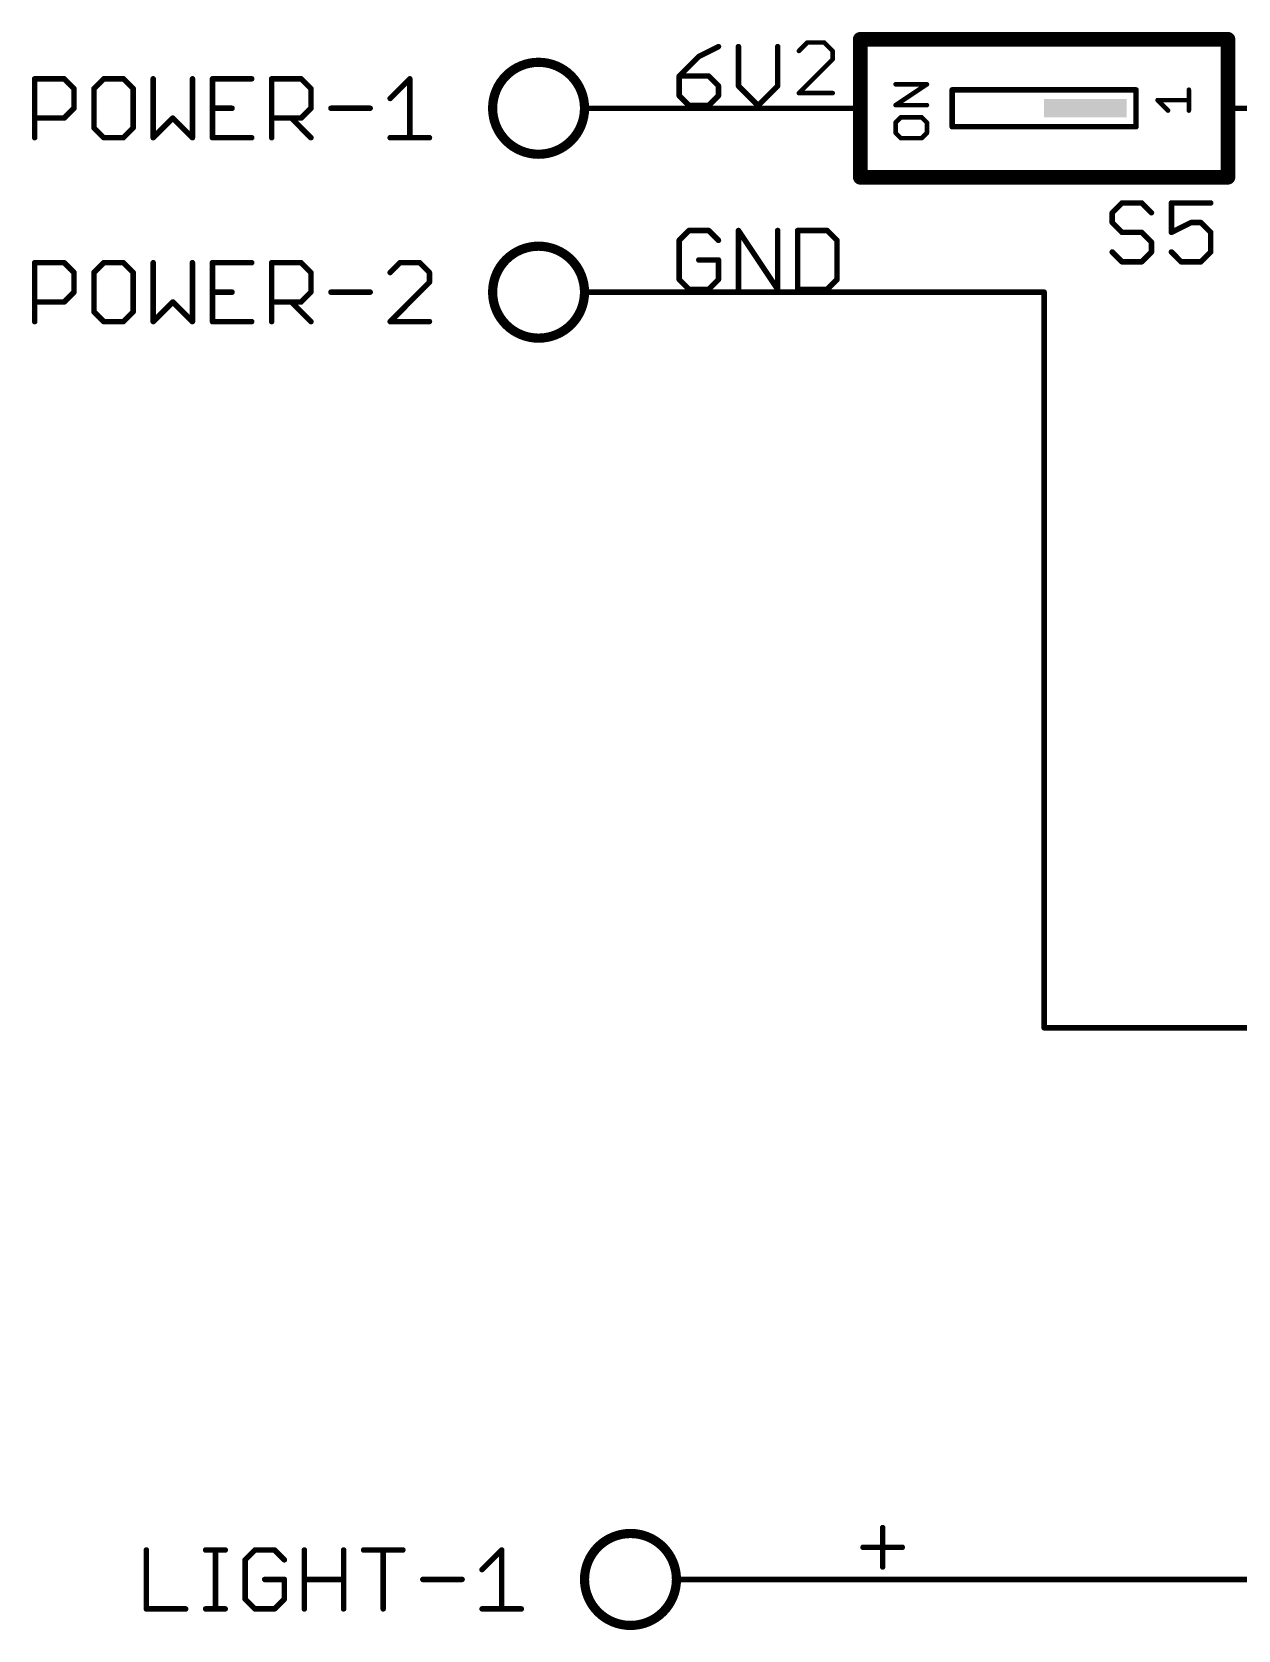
# Model space of a CAD drawing. Extents: x -13 to 211, y -15 to 133.
# Drawn here: x -12.73 to 20.6, y 41.78 to 85.93 of the extents above; entities that cross this region are included whole.
import ezdxf

# ---------------------------------------------------------------- set-up
doc = ezdxf.new("R2010")
doc.units = 0
for name, color, linetype in [('91', 94, 'CONTINUOUS'), ('94', 14, 'CONTINUOUS'), ('95', 251, 'CONTINUOUS')]:
    doc.layers.add(name, color=color, linetype=linetype)

# ---------------------------------------------------------------- blocks, each defined once
blk = doc.blocks.new('RECT')
blk.add_solid([(-0.5, -0.5), (0.5, -0.5), (-0.5, 0.5), (0.5, 0.5)])

msp = doc.modelspace()

# ---------------------------------------------------------------- linework, layer by layer
at = {"layer": '91', "const_width": 0.1524}
for points in [[(5.08, 83.82), (7.62, 83.82)], [(5.08, 78.74), (15.24, 78.74)], [(15.24, 58.42), (15.24, 78.74)], [(48.26, 58.42), (15.24, 58.42)], [(55.88, 43.18), (7.62, 43.18)]]:
    msp.add_lwpolyline(points, dxfattribs=at)
at = {"layer": '91', "const_width": 0.0762}
for points in [[(5.08, 83.8581, 1), (5.08, 83.7819)], [(7.62, 83.7819, 1), (7.62, 83.8581)], [(5.08, 78.7781, 1), (5.08, 78.7019)], [(15.2781, 78.74, 1), (15.2019, 78.74)], [(15.24, 78.7019, 1), (15.24, 78.7781)], [(15.24, 58.4581, 1), (15.24, 58.3819)], [(15.2019, 58.42, 1), (15.2781, 58.42)], [(7.62, 43.2181, 1), (7.62, 43.1419)]]:
    msp.add_lwpolyline(points, format="xyb", dxfattribs=at)
at = {"layer": '94'}
for points, const_width in [([(10.16, 81.915), (10.16, 85.725)], 0.4064), ([(10.16, 85.725), (20.32, 85.725)], 0.4064), ([(20.32, 81.915), (20.32, 85.725)], 0.4064), ([(11.1372, 83.9066), (12.0015, 84.4829)], 0.127), ([(12.0015, 84.4829), (11.1372, 84.4829)], 0.127), ([(12.7, 83.312), (12.7, 84.328)], 0.1524), ([(12.7, 84.328), (17.78, 84.328)], 0.1524), ([(17.78, 84.328), (17.78, 83.312)], 0.1524), ([(19.2405, 83.7565), (19.2405, 84.3327)], 0.127), ([(5.08, 83.82), (2.54, 83.82)], 0.1524), ([(7.62, 83.82), (10.16, 83.82)], 0.1524), ([(12.0015, 83.9066), (11.1372, 83.9066)], 0.127), ([(18.6643, 83.7565), (18.3762, 84.0446)], 0.127), ([(18.3762, 84.0446), (19.2405, 84.0446)], 0.127), ([(22.86, 83.82), (20.32, 83.82)], 0.1524), ([(11.2812, 83.5707), (11.1372, 83.4267)], 0.127), ([(11.1372, 83.4267), (11.1372, 83.1386)], 0.127), ([(11.8574, 83.5707), (11.2812, 83.5707)], 0.127), ([(12.0015, 83.4267), (11.8574, 83.5707)], 0.127), ([(12.0015, 83.1386), (12.0015, 83.4267)], 0.127), ([(11.1372, 83.1386), (11.2812, 82.9945)], 0.127), ([(11.2812, 82.9945), (11.8574, 82.9945)], 0.127), ([(11.8574, 82.9945), (12.0015, 83.1386)], 0.127), ([(17.78, 83.312), (12.7, 83.312)], 0.1524), ([(10.16, 81.915), (20.32, 81.915)], 0.4064), ([(5.08, 78.74), (2.54, 78.74)], 0.1524), ([(7.62, 43.18), (5.08, 43.18)], 0.1524)]:
    msp.add_lwpolyline(points, dxfattribs=dict(at, const_width=const_width))
for points, const_width in [([(10.2616, 85.725, 1), (10.0584, 85.725)], 0.2032), ([(10.16, 85.8266, 1), (10.16, 85.6234)], 0.2032), ([(20.4216, 85.725, 1), (20.2184, 85.725)], 0.2032), ([(20.32, 85.6234, 1), (20.32, 85.8266)], 0.2032), ([(1.27, 82.55, 1), (1.27, 85.09, 1), (1.27, 82.55)], 0.254), ([(11.1372, 84.5146, 1), (11.1372, 84.4511)], 0.0635), ([(12.0191, 84.4564, 1), (11.9839, 84.5093)], 0.0635), ([(12.0015, 84.4511, 1), (12.0015, 84.5146)], 0.0635), ([(12.7381, 84.328, 1), (12.6619, 84.328)], 0.0762), ([(12.7, 84.3661, 1), (12.7, 84.2899)], 0.0762), ([(17.8181, 84.328, 1), (17.7419, 84.328)], 0.0762), ([(17.78, 84.2899, 1), (17.78, 84.3661)], 0.0762), ([(19.2722, 84.3327, 1), (19.2088, 84.3327)], 0.0635), ([(2.54, 83.8581, 1), (2.54, 83.7819)], 0.0762), ([(5.08, 83.7819, 1), (5.08, 83.8581)], 0.0762), ([(7.62, 83.8581, 1), (7.62, 83.7819)], 0.0762), ([(10.16, 83.7819, 1), (10.16, 83.8581)], 0.0762), ([(11.1372, 83.9384, 1), (11.1372, 83.8749)], 0.0635), ([(11.1196, 83.933, 1), (11.1548, 83.8802)], 0.0635), ([(12.0015, 83.8749, 1), (12.0015, 83.9384)], 0.0635), ([(18.3762, 84.0764, 1), (18.3762, 84.0129)], 0.0635), ([(18.3986, 84.0671, 1), (18.3537, 84.0222)], 0.0635), ([(19.2405, 84.0129, 1), (19.2405, 84.0764)], 0.0635), ([(20.32, 83.8581, 1), (20.32, 83.7819)], 0.0762), ([(11.1689, 83.4267, 1), (11.1054, 83.4267)], 0.0635), ([(11.1147, 83.4491, 1), (11.1596, 83.4042)], 0.0635), ([(11.2812, 83.6025, 1), (11.2812, 83.539)], 0.0635), ([(11.3037, 83.5483, 1), (11.2588, 83.5932)], 0.0635), ([(11.8799, 83.5932, 1), (11.835, 83.5483)], 0.0635), ([(11.8574, 83.539, 1), (11.8574, 83.6025)], 0.0635), ([(12.0333, 83.4267, 1), (11.9697, 83.4267)], 0.0635), ([(11.979, 83.4042, 1), (12.024, 83.4491)], 0.0635), ([(18.6418, 83.734, 1), (18.6867, 83.779)], 0.0635), ([(19.2088, 83.7565, 1), (19.2722, 83.7565)], 0.0635), ([(11.1054, 83.1386, 1), (11.1689, 83.1386)], 0.0635), ([(11.1596, 83.161, 1), (11.1147, 83.1161)], 0.0635), ([(11.2812, 83.0263, 1), (11.2812, 82.9627)], 0.0635), ([(11.2588, 82.972, 1), (11.3037, 83.017)], 0.0635), ([(11.835, 83.017, 1), (11.8799, 82.972)], 0.0635), ([(11.8574, 82.9627, 1), (11.8574, 83.0263)], 0.0635), ([(11.9697, 83.1386, 1), (12.0333, 83.1386)], 0.0635), ([(12.024, 83.1161, 1), (11.979, 83.161)], 0.0635), ([(12.7, 83.3501, 1), (12.7, 83.2739)], 0.0762), ([(12.6619, 83.312, 1), (12.7381, 83.312)], 0.0762), ([(17.7419, 83.312, 1), (17.8181, 83.312)], 0.0762), ([(17.78, 83.2739, 1), (17.78, 83.3501)], 0.0762), ([(10.16, 82.0166, 1), (10.16, 81.8134)], 0.2032), ([(20.32, 81.8134, 1), (20.32, 82.0166)], 0.2032), ([(10.0584, 81.915, 1), (10.2616, 81.915)], 0.2032), ([(20.2184, 81.915, 1), (20.4216, 81.915)], 0.2032), ([(1.27, 77.47, 1), (1.27, 80.01, 1), (1.27, 77.47)], 0.254), ([(2.54, 78.7781, 1), (2.54, 78.7019)], 0.0762), ([(5.08, 78.7019, 1), (5.08, 78.7781)], 0.0762), ([(3.81, 41.91, 1), (3.81, 44.45, 1), (3.81, 41.91)], 0.254), ([(5.08, 43.2181, 1), (5.08, 43.1419)], 0.0762), ([(7.62, 43.1419, 1), (7.62, 43.2181)], 0.0762)]:
    msp.add_lwpolyline(points, format="xyb", dxfattribs=dict(at, const_width=const_width))
at = {"layer": '95'}
for points, const_width in [([(8.6977, 85.6373), (8.4646, 85.4043)], 0.127), ([(9.1637, 85.6373), (8.6977, 85.6373)], 0.127), ([(9.3968, 85.4043), (9.1637, 85.6373)], 0.127), ([(5.6985, 85.252), (5.1562, 84.7097)], 0.1524), ([(6.2409, 85.5232), (5.6985, 85.252)], 0.1524), ([(6.7934, 85.5232), (6.7934, 84.4385)], 0.1524), ([(7.878, 84.4385), (7.878, 85.5232)], 0.1524), ([(8.4646, 84.2391), (9.3968, 85.1712)], 0.127), ([(9.3968, 85.1712), (9.3968, 85.4043)], 0.127), ([(5.1562, 84.7097), (5.1562, 84.1674)], 0.1524), ([(5.9697, 84.7097), (5.1562, 84.7097)], 0.1524), ([(6.2409, 84.4385), (5.9697, 84.7097)], 0.1524), ([(-12.6539, 83.0072), (-12.6539, 84.6342)], 0.1524), ([(-12.6539, 84.6342), (-11.8404, 84.6342)], 0.1524), ([(-11.8404, 84.6342), (-11.5693, 84.363)], 0.1524), ([(-11.5693, 84.363), (-11.5693, 83.8207)], 0.1524), ([(-10.7456, 84.6342), (-11.0168, 84.363)], 0.1524), ([(-11.0168, 84.363), (-11.0168, 83.2784)], 0.1524), ([(-10.2033, 84.6342), (-10.7456, 84.6342)], 0.1524), ([(-9.9321, 84.363), (-10.2033, 84.6342)], 0.1524), ([(-9.9321, 83.2784), (-9.9321, 84.363)], 0.1524), ([(-9.3796, 84.6342), (-9.3796, 83.0072)], 0.1524), ([(-8.2949, 83.0072), (-8.2949, 84.6342)], 0.1524), ([(-6.6578, 84.6342), (-7.7424, 84.6342)], 0.1524), ([(-7.7424, 84.6342), (-7.7424, 83.0072)], 0.1524), ([(-6.1053, 83.0072), (-6.1053, 84.6342)], 0.1524), ([(-6.1053, 84.6342), (-5.2918, 84.6342)], 0.1524), ([(-5.2918, 84.6342), (-5.0206, 84.363)], 0.1524), ([(-5.0206, 84.363), (-5.0206, 83.8207)], 0.1524), ([(-2.831, 84.0919), (-2.2886, 84.6342)], 0.1524), ([(-2.2886, 84.6342), (-2.2886, 83.0072)], 0.1524), ([(6.2409, 84.1674), (6.2409, 84.4385)], 0.1524), ([(6.7934, 84.4385), (7.3357, 83.8962)], 0.1524), ([(7.3357, 83.8962), (7.878, 84.4385)], 0.1524), ([(-11.5693, 83.8207), (-11.8404, 83.5495)], 0.1524), ([(-7.7424, 83.8207), (-7.2001, 83.8207)], 0.1524), ([(-5.0206, 83.8207), (-5.2918, 83.5495)], 0.1524), ([(-4.4681, 83.8207), (-3.3835, 83.8207)], 0.1524), ([(5.1562, 84.1674), (5.4274, 83.8962)], 0.1524), ([(5.4274, 83.8962), (5.9697, 83.8962)], 0.1524), ([(5.9697, 83.8962), (6.2409, 84.1674)], 0.1524), ([(9.3968, 84.2391), (8.4646, 84.2391)], 0.127), ([(-11.8404, 83.5495), (-12.6539, 83.5495)], 0.1524), ([(-9.3796, 83.0072), (-8.8373, 83.5495)], 0.1524), ([(-8.8373, 83.5495), (-8.2949, 83.0072)], 0.1524), ([(-5.2918, 83.5495), (-6.1053, 83.5495)], 0.1524), ([(-5.563, 83.5495), (-5.0206, 83.0072)], 0.1524), ([(-11.0168, 83.2784), (-10.7456, 83.0072)], 0.1524), ([(-10.7456, 83.0072), (-10.2033, 83.0072)], 0.1524), ([(-10.2033, 83.0072), (-9.9321, 83.2784)], 0.1524), ([(-7.7424, 83.0072), (-6.6578, 83.0072)], 0.1524), ([(-2.831, 83.0072), (-1.7463, 83.0072)], 0.1524), ([(17.393, 81.2052), (17.1219, 80.934)], 0.1524), ([(17.9354, 81.2052), (17.393, 81.2052)], 0.1524), ([(18.2065, 80.934), (17.9354, 81.2052)], 0.1524), ([(19.8437, 81.2052), (18.759, 81.2052)], 0.1524), ([(18.759, 81.2052), (18.759, 80.3917)], 0.1524), ([(17.1219, 80.934), (17.1219, 80.6629)], 0.1524), ([(5.4274, 80.4432), (5.1562, 80.172)], 0.1524), ([(5.9697, 80.4432), (5.4274, 80.4432)], 0.1524), ([(6.2409, 80.172), (5.9697, 80.4432)], 0.1524), ([(6.7934, 78.8162), (6.7934, 80.4432)], 0.1524), ([(6.7934, 80.4432), (7.878, 78.8162)], 0.1524), ([(7.878, 78.8162), (7.878, 80.4432)], 0.1524), ([(8.4305, 80.4432), (8.4305, 78.8162)], 0.1524), ([(9.244, 80.4432), (8.4305, 80.4432)], 0.1524), ([(9.5152, 80.172), (9.244, 80.4432)], 0.1524), ([(17.1219, 80.6629), (17.393, 80.3917)], 0.1524), ([(17.393, 80.3917), (17.9354, 80.3917)], 0.1524), ([(17.9354, 80.3917), (18.2065, 80.1205)], 0.1524), ([(18.759, 80.3917), (19.3014, 80.6629)], 0.1524), ([(19.3014, 80.6629), (19.5725, 80.6629)], 0.1524), ([(19.5725, 80.6629), (19.8437, 80.3917)], 0.1524), ([(19.8437, 80.3917), (19.8437, 79.8494)], 0.1524), ([(5.1562, 80.172), (5.1562, 79.0874)], 0.1524), ([(9.5152, 79.0874), (9.5152, 80.172)], 0.1524), ([(17.393, 79.5782), (17.1219, 79.8494)], 0.1524), ([(18.2065, 79.8494), (17.9354, 79.5782)], 0.1524), ([(18.2065, 80.1205), (18.2065, 79.8494)], 0.1524), ([(19.0302, 79.5782), (18.759, 79.8494)], 0.1524), ([(19.8437, 79.8494), (19.5725, 79.5782)], 0.1524), ([(-12.6539, 77.9272), (-12.6539, 79.5542)], 0.1524), ([(-12.6539, 79.5542), (-11.8404, 79.5542)], 0.1524), ([(-11.8404, 79.5542), (-11.5693, 79.283)], 0.1524), ([(-10.7456, 79.5542), (-11.0168, 79.283)], 0.1524), ([(-10.2033, 79.5542), (-10.7456, 79.5542)], 0.1524), ([(-9.9321, 79.283), (-10.2033, 79.5542)], 0.1524), ([(-9.3796, 79.5542), (-9.3796, 77.9272)], 0.1524), ([(-8.2949, 77.9272), (-8.2949, 79.5542)], 0.1524), ([(-6.6578, 79.5542), (-7.7424, 79.5542)], 0.1524), ([(-7.7424, 79.5542), (-7.7424, 77.9272)], 0.1524), ([(-6.1053, 77.9272), (-6.1053, 79.5542)], 0.1524), ([(-6.1053, 79.5542), (-5.2918, 79.5542)], 0.1524), ([(-5.2918, 79.5542), (-5.0206, 79.283)], 0.1524), ([(-2.5598, 79.5542), (-2.831, 79.283)], 0.1524), ([(-2.0175, 79.5542), (-2.5598, 79.5542)], 0.1524), ([(-1.7463, 79.283), (-2.0175, 79.5542)], 0.1524), ([(6.2409, 79.6297), (5.6985, 79.6297)], 0.1524), ([(6.2409, 79.0874), (6.2409, 79.6297)], 0.1524), ([(17.9354, 79.5782), (17.393, 79.5782)], 0.1524), ([(19.5725, 79.5782), (19.0302, 79.5782)], 0.1524), ([(-11.5693, 79.283), (-11.5693, 78.7407)], 0.1524), ([(-11.0168, 79.283), (-11.0168, 78.1984)], 0.1524), ([(-9.9321, 78.1984), (-9.9321, 79.283)], 0.1524), ([(-5.0206, 79.283), (-5.0206, 78.7407)], 0.1524), ([(-2.831, 77.9272), (-1.7463, 79.0119)], 0.1524), ([(-1.7463, 79.0119), (-1.7463, 79.283)], 0.1524), ([(5.1562, 79.0874), (5.4274, 78.8162)], 0.1524), ([(5.9697, 78.8162), (6.2409, 79.0874)], 0.1524), ([(9.244, 78.8162), (9.5152, 79.0874)], 0.1524), ([(-11.5693, 78.7407), (-11.8404, 78.4695)], 0.1524), ([(-7.7424, 78.7407), (-7.2001, 78.7407)], 0.1524), ([(-5.0206, 78.7407), (-5.2918, 78.4695)], 0.1524), ([(-4.4681, 78.7407), (-3.3835, 78.7407)], 0.1524), ([(5.4274, 78.8162), (5.9697, 78.8162)], 0.1524), ([(8.4305, 78.8162), (9.244, 78.8162)], 0.1524), ([(-11.8404, 78.4695), (-12.6539, 78.4695)], 0.1524), ([(-11.0168, 78.1984), (-10.7456, 77.9272)], 0.1524), ([(-10.2033, 77.9272), (-9.9321, 78.1984)], 0.1524), ([(-9.3796, 77.9272), (-8.8373, 78.4695)], 0.1524), ([(-8.8373, 78.4695), (-8.2949, 77.9272)], 0.1524), ([(-5.2918, 78.4695), (-6.1053, 78.4695)], 0.1524), ([(-5.563, 78.4695), (-5.0206, 77.9272)], 0.1524), ([(-10.7456, 77.9272), (-10.2033, 77.9272)], 0.1524), ([(-7.7424, 77.9272), (-6.6578, 77.9272)], 0.1524), ([(-1.7463, 77.9272), (-2.831, 77.9272)], 0.1524), ([(10.7785, 44.612), (10.7785, 43.5274)], 0.1524), ([(10.2362, 44.0697), (11.3209, 44.0697)], 0.1524), ([(-9.5682, 43.9942), (-9.5682, 42.3672)], 0.1524), ([(-7.931, 43.9942), (-7.3887, 43.9942)], 0.1524), ([(-7.6599, 42.3672), (-7.6599, 43.9942)], 0.1524), ([(-6.5684, 43.9942), (-6.8396, 43.723)], 0.1524), ([(-6.8396, 43.723), (-6.8396, 42.6384)], 0.1524), ([(-6.0261, 43.9942), (-6.5684, 43.9942)], 0.1524), ([(-5.7549, 43.723), (-6.0261, 43.9942)], 0.1524), ([(-5.2024, 42.3672), (-5.2024, 43.9942)], 0.1524), ([(-4.1178, 43.9942), (-4.1178, 42.3672)], 0.1524), ([(-3.5653, 43.9942), (-2.4806, 43.9942)], 0.1524), ([(-3.023, 42.3672), (-3.023, 43.9942)], 0.1524), ([(-0.291, 43.4519), (0.2514, 43.9942)], 0.1524), ([(0.2514, 43.9942), (0.2514, 42.3672)], 0.1524), ([(-5.7549, 43.1807), (-6.2973, 43.1807)], 0.1524), ([(-5.7549, 42.6384), (-5.7549, 43.1807)], 0.1524), ([(-5.2024, 43.1807), (-4.1178, 43.1807)], 0.1524), ([(-1.9281, 43.1807), (-0.8435, 43.1807)], 0.1524), ([(-9.5682, 42.3672), (-8.4835, 42.3672)], 0.1524), ([(-7.931, 42.3672), (-7.3887, 42.3672)], 0.1524), ([(-6.8396, 42.6384), (-6.5684, 42.3672)], 0.1524), ([(-6.5684, 42.3672), (-6.0261, 42.3672)], 0.1524), ([(-6.0261, 42.3672), (-5.7549, 42.6384)], 0.1524), ([(-0.291, 42.3672), (0.7937, 42.3672)], 0.1524)]:
    msp.add_lwpolyline(points, dxfattribs=dict(at, const_width=const_width))
for points, const_width in [([(8.6977, 85.669, 1), (8.6977, 85.6055)], 0.0635), ([(8.7201, 85.6148, 1), (8.6752, 85.6597)], 0.0635), ([(9.1862, 85.6597, 1), (9.1413, 85.6148)], 0.0635), ([(9.1637, 85.6055, 1), (9.1637, 85.669)], 0.0635), ([(5.6815, 85.2861, 1), (5.7156, 85.2179)], 0.0762), ([(5.7255, 85.2251, 1), (5.6716, 85.279)], 0.0762), ([(6.2579, 85.4891, 1), (6.2238, 85.5573)], 0.0762), ([(6.8315, 85.5232, 1), (6.7553, 85.5232)], 0.0762), ([(7.9161, 85.5232, 1), (7.8399, 85.5232)], 0.0762), ([(8.4422, 85.4267, 1), (8.4871, 85.3818)], 0.0635), ([(9.4285, 85.4043, 1), (9.365, 85.4043)], 0.0635), ([(9.365, 85.1712, 1), (9.4285, 85.1712)], 0.0635), ([(9.3743, 85.3818, 1), (9.4192, 85.4267)], 0.0635), ([(9.4192, 85.1488, 1), (9.3743, 85.1937)], 0.0635), ([(5.1943, 84.7097, 1), (5.1181, 84.7097)], 0.0762), ([(5.1562, 84.7478, 1), (5.1562, 84.6716)], 0.0762), ([(5.1293, 84.7366, 1), (5.1831, 84.6828)], 0.0762), ([(5.9966, 84.7366, 1), (5.9428, 84.6828)], 0.0762), ([(5.9697, 84.6716, 1), (5.9697, 84.7478)], 0.0762), ([(-12.6158, 84.6342, 1), (-12.692, 84.6342)], 0.0762), ([(-12.6539, 84.6723, 1), (-12.6539, 84.5961)], 0.0762), ([(-11.8135, 84.6611, 1), (-11.8674, 84.6072)], 0.0762), ([(-11.8404, 84.5961, 1), (-11.8404, 84.6723)], 0.0762), ([(-11.5312, 84.363, 1), (-11.6074, 84.363)], 0.0762), ([(-11.5962, 84.3361, 1), (-11.5423, 84.39)], 0.0762), ([(-10.9787, 84.363, 1), (-11.0549, 84.363)], 0.0762), ([(-11.0437, 84.39, 1), (-10.9898, 84.3361)], 0.0762), ([(-10.7456, 84.6723, 1), (-10.7456, 84.5961)], 0.0762), ([(-10.7187, 84.6072, 1), (-10.7725, 84.6611)], 0.0762), ([(-10.1763, 84.6611, 1), (-10.2302, 84.6072)], 0.0762), ([(-10.2033, 84.5961, 1), (-10.2033, 84.6723)], 0.0762), ([(-9.894, 84.363, 1), (-9.9702, 84.363)], 0.0762), ([(-9.959, 84.3361, 1), (-9.9052, 84.39)], 0.0762), ([(-9.3415, 84.6342, 1), (-9.4177, 84.6342)], 0.0762), ([(-8.2568, 84.6342, 1), (-8.333, 84.6342)], 0.0762), ([(-7.7424, 84.6723, 1), (-7.7424, 84.5961)], 0.0762), ([(-7.7043, 84.6342, 1), (-7.7805, 84.6342)], 0.0762), ([(-6.6578, 84.5961, 1), (-6.6578, 84.6723)], 0.0762), ([(-6.0672, 84.6342, 1), (-6.1434, 84.6342)], 0.0762), ([(-6.1053, 84.6723, 1), (-6.1053, 84.5961)], 0.0762), ([(-5.2649, 84.6611, 1), (-5.3187, 84.6072)], 0.0762), ([(-5.2918, 84.5961, 1), (-5.2918, 84.6723)], 0.0762), ([(-4.9825, 84.363, 1), (-5.0587, 84.363)], 0.0762), ([(-5.0476, 84.3361, 1), (-4.9937, 84.39)], 0.0762), ([(-2.2505, 84.6342, 1), (-2.3267, 84.6342)], 0.0762), ([(-2.2617, 84.6072, 1), (-2.3156, 84.6611)], 0.0762), ([(6.279, 84.4385, 1), (6.2028, 84.4385)], 0.0762), ([(6.2139, 84.4116, 1), (6.2678, 84.4655)], 0.0762), ([(6.8203, 84.4655, 1), (6.7664, 84.4116)], 0.0762), ([(6.7553, 84.4385, 1), (6.8315, 84.4385)], 0.0762), ([(7.8399, 84.4385, 1), (7.9161, 84.4385)], 0.0762), ([(7.905, 84.4116, 1), (7.8511, 84.4655)], 0.0762), ([(-11.5423, 83.7938, 1), (-11.5962, 83.8476)], 0.0762), ([(-7.7424, 83.8588, 1), (-7.7424, 83.7826)], 0.0762), ([(-7.2001, 83.7826, 1), (-7.2001, 83.8588)], 0.0762), ([(-4.9937, 83.7938, 1), (-5.0476, 83.8476)], 0.0762), ([(-4.4681, 83.8588, 1), (-4.4681, 83.7826)], 0.0762), ([(-3.3835, 83.7826, 1), (-3.3835, 83.8588)], 0.0762), ([(-2.8579, 84.1188, 1), (-2.804, 84.0649)], 0.0762), ([(5.1831, 84.1943, 1), (5.1293, 84.1404)], 0.0762), ([(5.1181, 84.1674, 1), (5.1943, 84.1674)], 0.0762), ([(5.4274, 83.9343, 1), (5.4274, 83.8581)], 0.0762), ([(5.4004, 83.8693, 1), (5.4543, 83.9231)], 0.0762), ([(5.9428, 83.9231, 1), (5.9966, 83.8693)], 0.0762), ([(5.9697, 83.8581, 1), (5.9697, 83.9343)], 0.0762), ([(6.2028, 84.1674, 1), (6.279, 84.1674)], 0.0762), ([(6.2678, 84.1404, 1), (6.2139, 84.1943)], 0.0762), ([(7.3087, 83.9231, 1), (7.3626, 83.8693)], 0.0762), ([(7.3087, 83.8693, 1), (7.3626, 83.9231)], 0.0762), ([(8.4646, 84.2709, 1), (8.4646, 84.2074)], 0.0635), ([(8.4422, 84.2616, 1), (8.4871, 84.2166)], 0.0635), ([(9.3968, 84.2074, 1), (9.3968, 84.2709)], 0.0635), ([(-12.6539, 83.5876, 1), (-12.6539, 83.5114)], 0.0762), ([(-11.8674, 83.5765, 1), (-11.8135, 83.5226)], 0.0762), ([(-11.8404, 83.5114, 1), (-11.8404, 83.5876)], 0.0762), ([(-11.6074, 83.8207, 1), (-11.5312, 83.8207)], 0.0762), ([(-8.8103, 83.5765, 1), (-8.8642, 83.5226)], 0.0762), ([(-8.8103, 83.5226, 1), (-8.8642, 83.5765)], 0.0762), ([(-6.1053, 83.5876, 1), (-6.1053, 83.5114)], 0.0762), ([(-5.536, 83.5765, 1), (-5.5899, 83.5226)], 0.0762), ([(-5.3187, 83.5765, 1), (-5.2649, 83.5226)], 0.0762), ([(-5.2918, 83.5114, 1), (-5.2918, 83.5876)], 0.0762), ([(-5.0587, 83.8207, 1), (-4.9825, 83.8207)], 0.0762), ([(-12.692, 83.0072, 1), (-12.6158, 83.0072)], 0.0762), ([(-10.9898, 83.3053, 1), (-11.0437, 83.2514)], 0.0762), ([(-11.0549, 83.2784, 1), (-10.9787, 83.2784)], 0.0762), ([(-10.7456, 83.0453, 1), (-10.7456, 82.9691)], 0.0762), ([(-10.7725, 82.9803, 1), (-10.7187, 83.0341)], 0.0762), ([(-10.2302, 83.0341, 1), (-10.1763, 82.9803)], 0.0762), ([(-10.2033, 82.9691, 1), (-10.2033, 83.0453)], 0.0762), ([(-9.9702, 83.2784, 1), (-9.894, 83.2784)], 0.0762), ([(-9.9052, 83.2514, 1), (-9.959, 83.3053)], 0.0762), ([(-9.4177, 83.0072, 1), (-9.3415, 83.0072)], 0.0762), ([(-9.4065, 83.0341, 1), (-9.3527, 82.9803)], 0.0762), ([(-8.333, 83.0072, 1), (-8.2568, 83.0072)], 0.0762), ([(-8.3219, 82.9803, 1), (-8.268, 83.0341)], 0.0762), ([(-7.7424, 83.0453, 1), (-7.7424, 82.9691)], 0.0762), ([(-7.7805, 83.0072, 1), (-7.7043, 83.0072)], 0.0762), ([(-6.6578, 82.9691, 1), (-6.6578, 83.0453)], 0.0762), ([(-6.1434, 83.0072, 1), (-6.0672, 83.0072)], 0.0762), ([(-5.0476, 82.9803, 1), (-4.9937, 83.0341)], 0.0762), ([(-2.831, 83.0453, 1), (-2.831, 82.9691)], 0.0762), ([(-2.3267, 83.0072, 1), (-2.2505, 83.0072)], 0.0762), ([(-1.7463, 82.9691, 1), (-1.7463, 83.0453)], 0.0762), ([(17.393, 81.2433, 1), (17.393, 81.1671)], 0.0762), ([(17.42, 81.1782, 1), (17.3661, 81.2321)], 0.0762), ([(17.9623, 81.2321, 1), (17.9084, 81.1782)], 0.0762), ([(17.9354, 81.1671, 1), (17.9354, 81.2433)], 0.0762), ([(18.759, 81.2433, 1), (18.759, 81.1671)], 0.0762), ([(18.7971, 81.2052, 1), (18.7209, 81.2052)], 0.0762), ([(19.8437, 81.1671, 1), (19.8437, 81.2433)], 0.0762), ([(17.0949, 80.961, 1), (17.1488, 80.9071)], 0.0762), ([(17.16, 80.934, 1), (17.0838, 80.934)], 0.0762), ([(18.1796, 80.9071, 1), (18.2335, 80.961)], 0.0762), ([(5.4274, 80.4813, 1), (5.4274, 80.4051)], 0.0762), ([(5.4543, 80.4162, 1), (5.4004, 80.4701)], 0.0762), ([(5.9966, 80.4701, 1), (5.9428, 80.4162)], 0.0762), ([(5.9697, 80.4051, 1), (5.9697, 80.4813)], 0.0762), ([(6.8315, 80.4432, 1), (6.7553, 80.4432)], 0.0762), ([(6.8251, 80.4643, 1), (6.7617, 80.4221)], 0.0762), ([(7.9161, 80.4432, 1), (7.8399, 80.4432)], 0.0762), ([(8.4686, 80.4432, 1), (8.3924, 80.4432)], 0.0762), ([(8.4305, 80.4813, 1), (8.4305, 80.4051)], 0.0762), ([(9.2709, 80.4701, 1), (9.2171, 80.4162)], 0.0762), ([(9.244, 80.4051, 1), (9.244, 80.4813)], 0.0762), ([(17.1488, 80.6898, 1), (17.0949, 80.6359)], 0.0762), ([(17.0838, 80.6629, 1), (17.16, 80.6629)], 0.0762), ([(17.393, 80.4298, 1), (17.393, 80.3536)], 0.0762), ([(17.3661, 80.3648, 1), (17.42, 80.4186)], 0.0762), ([(17.9623, 80.4186, 1), (17.9084, 80.3648)], 0.0762), ([(17.9354, 80.3536, 1), (17.9354, 80.4298)], 0.0762), ([(18.742, 80.4258, 1), (18.7761, 80.3576)], 0.0762), ([(18.7209, 80.3917, 1), (18.7971, 80.3917)], 0.0762), ([(19.3014, 80.701, 1), (19.3014, 80.6248)], 0.0762), ([(19.3184, 80.6288, 1), (19.2843, 80.6969)], 0.0762), ([(19.5995, 80.6898, 1), (19.5456, 80.6359)], 0.0762), ([(19.5725, 80.6248, 1), (19.5725, 80.701)], 0.0762), ([(19.8818, 80.3917, 1), (19.8056, 80.3917)], 0.0762), ([(19.8168, 80.3648, 1), (19.8706, 80.4186)], 0.0762), ([(5.1943, 80.172, 1), (5.1181, 80.172)], 0.0762), ([(5.1293, 80.199, 1), (5.1831, 80.1451)], 0.0762), ([(6.2139, 80.1451, 1), (6.2678, 80.199)], 0.0762), ([(9.5533, 80.172, 1), (9.4771, 80.172)], 0.0762), ([(9.4882, 80.1451, 1), (9.5421, 80.199)], 0.0762), ([(17.1488, 79.8763, 1), (17.0949, 79.8224)], 0.0762), ([(18.2446, 80.1205, 1), (18.1684, 80.1205)], 0.0762), ([(18.1796, 80.0936, 1), (18.2335, 80.1475)], 0.0762), ([(18.2335, 79.8224, 1), (18.1796, 79.8763)], 0.0762), ([(18.786, 79.8763, 1), (18.7321, 79.8224)], 0.0762), ([(19.8706, 79.8224, 1), (19.8168, 79.8763)], 0.0762), ([(-12.6158, 79.5542, 1), (-12.692, 79.5542)], 0.0762), ([(-12.6539, 79.5923, 1), (-12.6539, 79.5161)], 0.0762), ([(-11.8135, 79.5811, 1), (-11.8674, 79.5272)], 0.0762), ([(-11.8404, 79.5161, 1), (-11.8404, 79.5923)], 0.0762), ([(-10.7456, 79.5923, 1), (-10.7456, 79.5161)], 0.0762), ([(-10.7187, 79.5272, 1), (-10.7725, 79.5811)], 0.0762), ([(-10.1763, 79.5811, 1), (-10.2302, 79.5272)], 0.0762), ([(-10.2033, 79.5161, 1), (-10.2033, 79.5923)], 0.0762), ([(-9.3415, 79.5542, 1), (-9.4177, 79.5542)], 0.0762), ([(-8.2568, 79.5542, 1), (-8.333, 79.5542)], 0.0762), ([(-7.7424, 79.5923, 1), (-7.7424, 79.5161)], 0.0762), ([(-7.7043, 79.5542, 1), (-7.7805, 79.5542)], 0.0762), ([(-6.6578, 79.5161, 1), (-6.6578, 79.5923)], 0.0762), ([(-6.0672, 79.5542, 1), (-6.1434, 79.5542)], 0.0762), ([(-6.1053, 79.5923, 1), (-6.1053, 79.5161)], 0.0762), ([(-5.2649, 79.5811, 1), (-5.3187, 79.5272)], 0.0762), ([(-5.2918, 79.5161, 1), (-5.2918, 79.5923)], 0.0762), ([(-2.5598, 79.5923, 1), (-2.5598, 79.5161)], 0.0762), ([(-2.5329, 79.5272, 1), (-2.5868, 79.5811)], 0.0762), ([(-1.9905, 79.5811, 1), (-2.0444, 79.5272)], 0.0762), ([(-2.0175, 79.5161, 1), (-2.0175, 79.5923)], 0.0762), ([(5.6985, 79.6678, 1), (5.6985, 79.5916)], 0.0762), ([(6.279, 79.6297, 1), (6.2028, 79.6297)], 0.0762), ([(6.2409, 79.5916, 1), (6.2409, 79.6678)], 0.0762), ([(17.393, 79.6163, 1), (17.393, 79.5401)], 0.0762), ([(17.3661, 79.5513, 1), (17.42, 79.6051)], 0.0762), ([(17.9084, 79.6051, 1), (17.9623, 79.5513)], 0.0762), ([(17.9354, 79.5401, 1), (17.9354, 79.6163)], 0.0762), ([(18.1684, 79.8494, 1), (18.2446, 79.8494)], 0.0762), ([(19.0302, 79.6163, 1), (19.0302, 79.5401)], 0.0762), ([(19.0033, 79.5513, 1), (19.0571, 79.6051)], 0.0762), ([(19.5456, 79.6051, 1), (19.5995, 79.5513)], 0.0762), ([(19.5725, 79.5401, 1), (19.5725, 79.6163)], 0.0762), ([(19.8056, 79.8494, 1), (19.8818, 79.8494)], 0.0762), ([(-11.5312, 79.283, 1), (-11.6074, 79.283)], 0.0762), ([(-11.5962, 79.2561, 1), (-11.5423, 79.31)], 0.0762), ([(-10.9787, 79.283, 1), (-11.0549, 79.283)], 0.0762), ([(-11.0437, 79.31, 1), (-10.9898, 79.2561)], 0.0762), ([(-9.894, 79.283, 1), (-9.9702, 79.283)], 0.0762), ([(-9.959, 79.2561, 1), (-9.9052, 79.31)], 0.0762), ([(-4.9825, 79.283, 1), (-5.0587, 79.283)], 0.0762), ([(-5.0476, 79.2561, 1), (-4.9937, 79.31)], 0.0762), ([(-2.8579, 79.31, 1), (-2.804, 79.2561)], 0.0762), ([(-1.7082, 79.283, 1), (-1.7844, 79.283)], 0.0762), ([(-1.7844, 79.0119, 1), (-1.7082, 79.0119)], 0.0762), ([(-1.7733, 79.2561, 1), (-1.7194, 79.31)], 0.0762), ([(-1.7194, 78.9849, 1), (-1.7733, 79.0388)], 0.0762), ([(5.1831, 79.1143, 1), (5.1293, 79.0604)], 0.0762), ([(5.1181, 79.0874, 1), (5.1943, 79.0874)], 0.0762), ([(6.2028, 79.0874, 1), (6.279, 79.0874)], 0.0762), ([(6.2678, 79.0604, 1), (6.2139, 79.1143)], 0.0762), ([(9.4771, 79.0874, 1), (9.5533, 79.0874)], 0.0762), ([(9.5421, 79.0604, 1), (9.4882, 79.1143)], 0.0762), ([(-11.6074, 78.7407, 1), (-11.5312, 78.7407)], 0.0762), ([(-11.5423, 78.7138, 1), (-11.5962, 78.7676)], 0.0762), ([(-7.7424, 78.7788, 1), (-7.7424, 78.7026)], 0.0762), ([(-7.2001, 78.7026, 1), (-7.2001, 78.7788)], 0.0762), ([(-5.0587, 78.7407, 1), (-4.9825, 78.7407)], 0.0762), ([(-4.9937, 78.7138, 1), (-5.0476, 78.7676)], 0.0762), ([(-4.4681, 78.7788, 1), (-4.4681, 78.7026)], 0.0762), ([(-3.3835, 78.7026, 1), (-3.3835, 78.7788)], 0.0762), ([(5.4274, 78.8543, 1), (5.4274, 78.7781)], 0.0762), ([(5.4004, 78.7893, 1), (5.4543, 78.8431)], 0.0762), ([(5.9428, 78.8431, 1), (5.9966, 78.7893)], 0.0762), ([(5.9697, 78.7781, 1), (5.9697, 78.8543)], 0.0762), ([(6.7553, 78.8162, 1), (6.8315, 78.8162)], 0.0762), ([(7.8399, 78.8162, 1), (7.9161, 78.8162)], 0.0762), ([(7.8463, 78.7951, 1), (7.9097, 78.8373)], 0.0762), ([(8.4305, 78.8543, 1), (8.4305, 78.7781)], 0.0762), ([(8.3924, 78.8162, 1), (8.4686, 78.8162)], 0.0762), ([(9.2171, 78.8431, 1), (9.2709, 78.7893)], 0.0762), ([(9.244, 78.7781, 1), (9.244, 78.8543)], 0.0762), ([(-12.6539, 78.5076, 1), (-12.6539, 78.4314)], 0.0762), ([(-11.8674, 78.4965, 1), (-11.8135, 78.4426)], 0.0762), ([(-11.8404, 78.4314, 1), (-11.8404, 78.5076)], 0.0762), ([(-10.9898, 78.2253, 1), (-11.0437, 78.1714)], 0.0762), ([(-11.0549, 78.1984, 1), (-10.9787, 78.1984)], 0.0762), ([(-9.9702, 78.1984, 1), (-9.894, 78.1984)], 0.0762), ([(-9.9052, 78.1714, 1), (-9.959, 78.2253)], 0.0762), ([(-8.8103, 78.4965, 1), (-8.8642, 78.4426)], 0.0762), ([(-8.8103, 78.4426, 1), (-8.8642, 78.4965)], 0.0762), ([(-6.1053, 78.5076, 1), (-6.1053, 78.4314)], 0.0762), ([(-5.536, 78.4965, 1), (-5.5899, 78.4426)], 0.0762), ([(-5.3187, 78.4965, 1), (-5.2649, 78.4426)], 0.0762), ([(-5.2918, 78.4314, 1), (-5.2918, 78.5076)], 0.0762), ([(-12.692, 77.9272, 1), (-12.6158, 77.9272)], 0.0762), ([(-10.7456, 77.9653, 1), (-10.7456, 77.8891)], 0.0762), ([(-10.7725, 77.9003, 1), (-10.7187, 77.9541)], 0.0762), ([(-10.2302, 77.9541, 1), (-10.1763, 77.9003)], 0.0762), ([(-10.2033, 77.8891, 1), (-10.2033, 77.9653)], 0.0762), ([(-9.4177, 77.9272, 1), (-9.3415, 77.9272)], 0.0762), ([(-9.4065, 77.9541, 1), (-9.3527, 77.9003)], 0.0762), ([(-8.333, 77.9272, 1), (-8.2568, 77.9272)], 0.0762), ([(-8.3219, 77.9003, 1), (-8.268, 77.9541)], 0.0762), ([(-7.7424, 77.9653, 1), (-7.7424, 77.8891)], 0.0762), ([(-7.7805, 77.9272, 1), (-7.7043, 77.9272)], 0.0762), ([(-6.6578, 77.8891, 1), (-6.6578, 77.9653)], 0.0762), ([(-6.1434, 77.9272, 1), (-6.0672, 77.9272)], 0.0762), ([(-5.0476, 77.9003, 1), (-4.9937, 77.9541)], 0.0762), ([(-2.831, 77.9653, 1), (-2.831, 77.8891)], 0.0762), ([(-2.8579, 77.9541, 1), (-2.804, 77.9003)], 0.0762), ([(-1.7463, 77.8891, 1), (-1.7463, 77.9653)], 0.0762), ([(10.8166, 44.612, 1), (10.7404, 44.612)], 0.0762), ([(10.2362, 44.1078, 1), (10.2362, 44.0316)], 0.0762), ([(11.3209, 44.0316, 1), (11.3209, 44.1078)], 0.0762), ([(-9.5301, 43.9942, 1), (-9.6063, 43.9942)], 0.0762), ([(-7.931, 44.0323, 1), (-7.931, 43.9561)], 0.0762), ([(-7.6218, 43.9942, 1), (-7.698, 43.9942)], 0.0762), ([(-7.3887, 43.9561, 1), (-7.3887, 44.0323)], 0.0762), ([(-6.8015, 43.723, 1), (-6.8777, 43.723)], 0.0762), ([(-6.8665, 43.75, 1), (-6.8127, 43.6961)], 0.0762), ([(-6.5684, 44.0323, 1), (-6.5684, 43.9561)], 0.0762), ([(-6.5415, 43.9672, 1), (-6.5954, 44.0211)], 0.0762), ([(-5.9992, 44.0211, 1), (-6.053, 43.9672)], 0.0762), ([(-6.0261, 43.9561, 1), (-6.0261, 44.0323)], 0.0762), ([(-5.7819, 43.6961, 1), (-5.728, 43.75)], 0.0762), ([(-5.1643, 43.9942, 1), (-5.2405, 43.9942)], 0.0762), ([(-4.0797, 43.9942, 1), (-4.1559, 43.9942)], 0.0762), ([(-3.5653, 44.0323, 1), (-3.5653, 43.9561)], 0.0762), ([(-2.9849, 43.9942, 1), (-3.0611, 43.9942)], 0.0762), ([(-2.4806, 43.9561, 1), (-2.4806, 44.0323)], 0.0762), ([(0.2895, 43.9942, 1), (0.2133, 43.9942)], 0.0762), ([(0.2783, 43.9672, 1), (0.2244, 44.0211)], 0.0762), ([(-0.3179, 43.4788, 1), (-0.264, 43.4249)], 0.0762), ([(10.7404, 43.5274, 1), (10.8166, 43.5274)], 0.0762), ([(-6.2973, 43.2188, 1), (-6.2973, 43.1426)], 0.0762), ([(-5.7168, 43.1807, 1), (-5.793, 43.1807)], 0.0762), ([(-5.7549, 43.1426, 1), (-5.7549, 43.2188)], 0.0762), ([(-5.2024, 43.2188, 1), (-5.2024, 43.1426)], 0.0762), ([(-4.1178, 43.1426, 1), (-4.1178, 43.2188)], 0.0762), ([(-1.9281, 43.2188, 1), (-1.9281, 43.1426)], 0.0762), ([(-0.8435, 43.1426, 1), (-0.8435, 43.2188)], 0.0762), ([(-9.5682, 42.4053, 1), (-9.5682, 42.3291)], 0.0762), ([(-9.6063, 42.3672, 1), (-9.5301, 42.3672)], 0.0762), ([(-8.4835, 42.3291, 1), (-8.4835, 42.4053)], 0.0762), ([(-7.931, 42.4053, 1), (-7.931, 42.3291)], 0.0762), ([(-7.698, 42.3672, 1), (-7.6218, 42.3672)], 0.0762), ([(-7.3887, 42.3291, 1), (-7.3887, 42.4053)], 0.0762), ([(-6.8127, 42.6653, 1), (-6.8665, 42.6114)], 0.0762), ([(-6.8777, 42.6384, 1), (-6.8015, 42.6384)], 0.0762), ([(-6.5684, 42.4053, 1), (-6.5684, 42.3291)], 0.0762), ([(-6.5954, 42.3403, 1), (-6.5415, 42.3941)], 0.0762), ([(-6.053, 42.3941, 1), (-5.9992, 42.3403)], 0.0762), ([(-6.0261, 42.3291, 1), (-6.0261, 42.4053)], 0.0762), ([(-5.793, 42.6384, 1), (-5.7168, 42.6384)], 0.0762), ([(-5.728, 42.6114, 1), (-5.7819, 42.6653)], 0.0762), ([(-5.2405, 42.3672, 1), (-5.1643, 42.3672)], 0.0762), ([(-4.1559, 42.3672, 1), (-4.0797, 42.3672)], 0.0762), ([(-3.0611, 42.3672, 1), (-2.9849, 42.3672)], 0.0762), ([(-0.291, 42.4053, 1), (-0.291, 42.3291)], 0.0762), ([(0.2133, 42.3672, 1), (0.2895, 42.3672)], 0.0762), ([(0.7937, 42.3291, 1), (0.7937, 42.4053)], 0.0762)]:
    msp.add_lwpolyline(points, format="xyb", dxfattribs=dict(at, const_width=const_width))

# ---------------------------------------------------------------- block references
at = {"layer": '94', "xscale": 0.508, "yscale": 2.286, "rotation": 90}
msp.add_blockref('RECT', (16.383, 83.82), dxfattribs=at)

doc.saveas('drawing.dxf')
